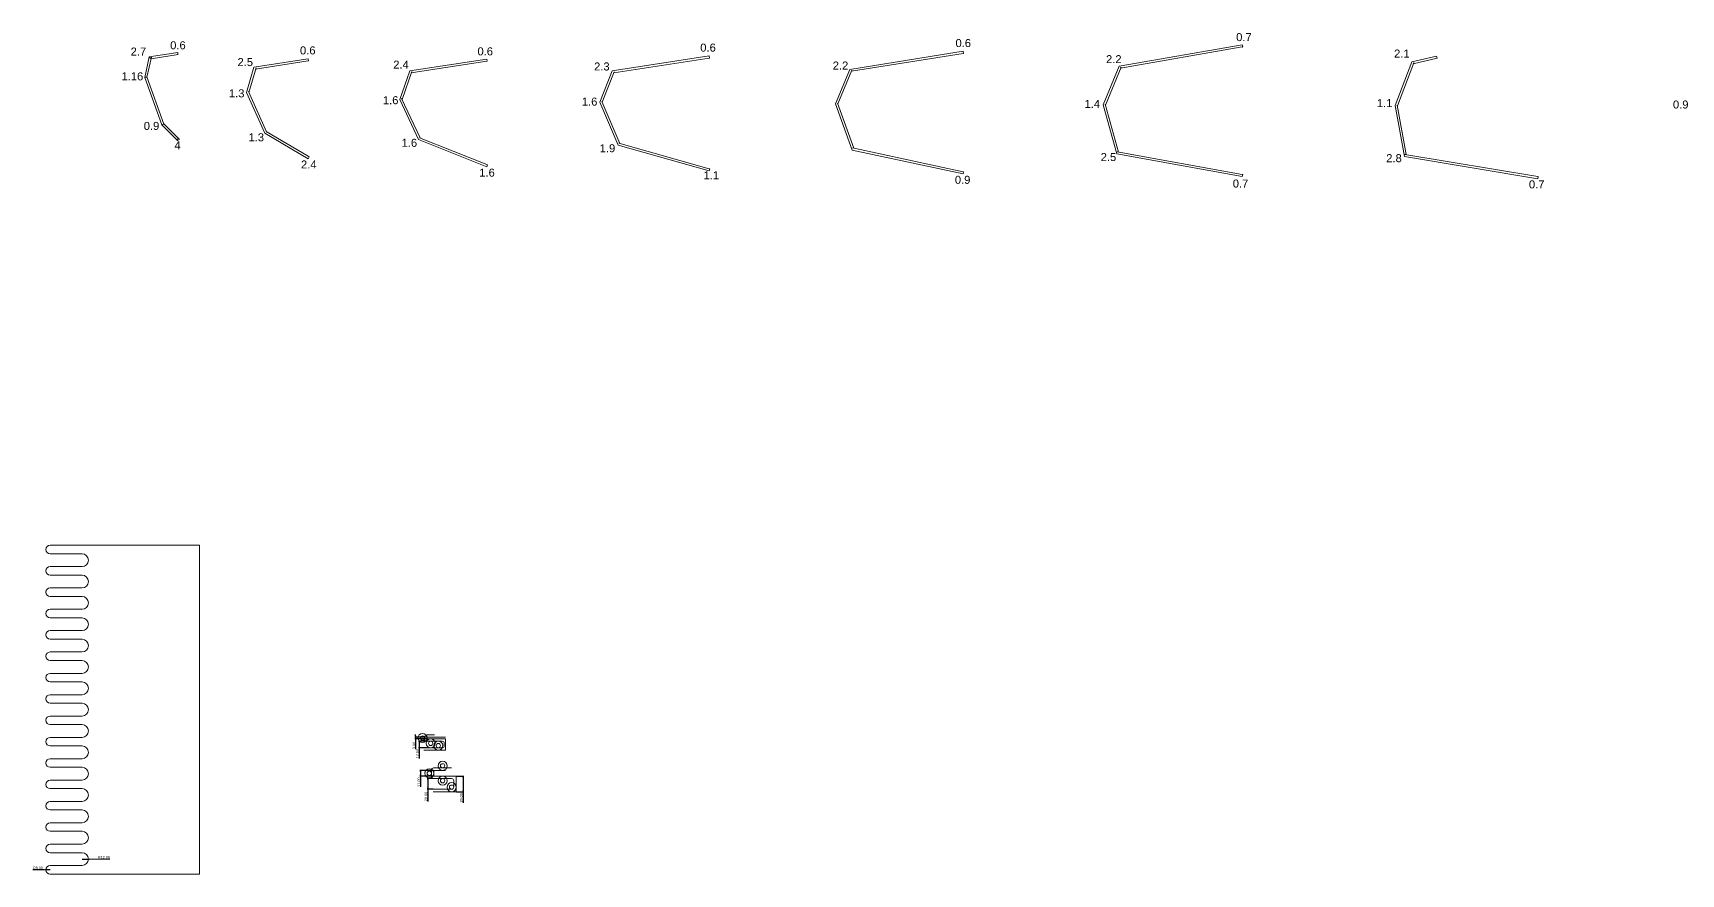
# Model space of a CAD drawing. Header units: millimetres. Extents: x -751 to 39822, y -9875 to 9310.
# Drawn here: x -751 to 2338, y -159 to 1417 of the extents above; entities that cross this region are included whole.
import ezdxf
from ezdxf.enums import TextEntityAlignment as Align

# ---------------------------------------------------------------- set-up
doc = ezdxf.new("R2010")
doc.units = ezdxf.units.MM
doc.header["$MEASUREMENT"] = 0
doc.header["$PDSIZE"] = -5
doc.layers.get('0').update_dxf_attribs({"lineweight": 0})
doc.layers.get('Defpoints').update_dxf_attribs({"lineweight": 0})
doc.styles.get("Standard").update_dxf_attribs({"font": 'arial.ttf'})
doc.dimstyles.new('ISO-25', dxfattribs={"dimtxt": 5, "dimasz": 2.5, "dimexe": 1.25, "dimexo": 0.625, "dimtad": 1, "dimzin": 0, "dimdsep": 46, "dimtxsty": 'Standard', "dimblk": 'VDDIM_DEFAULT', "dimcen": 0.09, "dimclrt": 256, "dimadec": 0, "dimazin": 0, "dimtfac": 1, "dimtdec": 4, "dimtix": 1, "dimtmove": 0, "dimatfit": 3, "dimfxl": 1, "dimtolj": 1, "dimtzin": 0, "dimarcsym": 0})

# ---------------------------------------------------------------- blocks, each defined once
blk = doc.blocks.new('VDDIM_DEFAULT')
at = {"linetype": 'Continuous'}
blk.add_hatch(color=0, dxfattribs=at).paths.add_polyline_path([(0, 0), (-1, -0.1665), (-1, 0.1665)], flags=0)
at = {"color": 0, "linetype": 'Continuous'}
blk.add_lwpolyline([(0, 0), (-1, -0.1665), (-1, 0.1665), (0, 0)], dxfattribs=at)
blk = doc.blocks.new('*D977')
at = {"color": 0, "lineweight": -2}
for p, q in [((-729.4, -150.7), (-750.9, -150.6)), ((-718.9, -150.8), (-726.9, -150.7))]:
    blk.add_line(p, q, dxfattribs=at)
at = {"layer": 'Defpoints', "color": 0}
for p in [(-726.9, -150.7), (-718.9, -150.8)]:
    blk.add_point(p, dxfattribs=at)
at = {"color": 0, "lineweight": -2, "xscale": 2.5, "yscale": 2.5, "zscale": 2.5, "rotation": 359.7468724640988}
blk.add_blockref('VDDIM_DEFAULT', (-726.9, -150.7), dxfattribs=at)
at = {"insert": (-741.4, -147.5), "char_height": 5, "attachment_point": 5, "rotation": 359.7469}
blk.add_mtext('\\A1;R8.00', dxfattribs=at)
blk = doc.blocks.new('*D978')
at = {"color": 0, "lineweight": -2}
for p, q in [((-658.9, -130.8), (-646.9, -130.7)), ((-644.4, -130.7), (-606.5, -130.6))]:
    blk.add_line(p, q, dxfattribs=at)
at = {"layer": 'Defpoints', "color": 0}
for p in [(-658.9, -130.8), (-646.9, -130.7)]:
    blk.add_point(p, dxfattribs=at)
at = {"color": 0, "lineweight": -2, "xscale": 2.5, "yscale": 2.5, "zscale": 2.5, "rotation": 180.1444839408874}
blk.add_blockref('VDDIM_DEFAULT', (-646.9, -130.7), dxfattribs=at)
at = {"insert": (-617.9, -127.5), "char_height": 5, "attachment_point": 5, "rotation": 0.1445}
blk.add_mtext('\\A1;R12.00', dxfattribs=at)
blk = doc.blocks.new('*D996')
at = {"color": 0, "lineweight": -2}
for p, q in [((-12.8, 97.4), (-34.9, 97.4)), ((-12.8, 94.4), (-34.9, 94.4)), ((-33.7, 99.9), (-33.7, 102.4)), ((-33.7, 97.4), (-33.7, 75.2)), ((-33.7, 97.4), (-33.7, 94.4)), ((-33.7, 91.9), (-33.7, 89.4))]:
    blk.add_line(p, q, dxfattribs=at)
at = {"layer": 'Defpoints', "color": 0}
for p in [(-33.7, 94.4), (-12.2, 97.4), (-12.2, 94.4)]:
    blk.add_point(p, dxfattribs=at)
at = {"color": 0, "lineweight": -2, "xscale": 2.5, "yscale": 2.5, "zscale": 2.5}
for p, rotation in [((-33.7, 97.4), 270), ((-33.7, 94.4), 90)]:
    blk.add_blockref('VDDIM_DEFAULT', p, dxfattribs=dict(at, rotation=rotation))
at = {"insert": (-36.8, 82.3), "char_height": 5, "attachment_point": 5, "rotation": 90}
blk.add_mtext('\\A1;3.00', dxfattribs=at)
blk = doc.blocks.new('*D997')
at = {"color": 0, "lineweight": -2}
for p, q in [((-13.3, 89.9), (-28.1, 89.9)), ((-13.3, 77.9), (-28.1, 77.9)), ((-26.8, 89.9), (-26.8, 57.8)), ((-26.8, 87.4), (-26.8, 80.4))]:
    blk.add_line(p, q, dxfattribs=at)
at = {"layer": 'Defpoints', "color": 0}
for p in [(-26.8, 77.9), (-12.7, 89.9), (-12.7, 77.9)]:
    blk.add_point(p, dxfattribs=at)
at = {"color": 0, "lineweight": -2, "xscale": 2.5, "yscale": 2.5, "zscale": 2.5}
for p, rotation in [((-26.8, 89.9), 89.99999999999999), ((-26.8, 77.9), 270)]:
    blk.add_blockref('VDDIM_DEFAULT', p, dxfattribs=dict(at, rotation=rotation))
at = {"insert": (-30, 66.6), "char_height": 5, "attachment_point": 5, "rotation": 90}
blk.add_mtext('\\A1;12.00', dxfattribs=at)
blk = doc.blocks.new('*D998')
at = {"color": 0, "lineweight": -2}
for p, q in [((-0.1, 35.5), (-25.7, 35.5)), ((-24.5, 35.5), (-24.5, 4.4)), ((-24.5, 33), (-24.5, 27)), ((-0.1, 24.5), (-25.7, 24.5))]:
    blk.add_line(p, q, dxfattribs=at)
at = {"layer": 'Defpoints', "color": 0}
for p in [(0.5, 35.5), (-24.5, 24.5), (0.5, 24.5)]:
    blk.add_point(p, dxfattribs=at)
at = {"color": 0, "lineweight": -2, "xscale": 2.5, "yscale": 2.5, "zscale": 2.5}
for p, rotation in [((-24.5, 35.5), 90), ((-24.5, 24.5), 270)]:
    blk.add_blockref('VDDIM_DEFAULT', p, dxfattribs=dict(at, rotation=rotation))
at = {"insert": (-27.6, 13.2), "char_height": 5, "attachment_point": 5, "rotation": 90}
blk.add_mtext('\\A1;11.00', dxfattribs=at)
blk = doc.blocks.new('*D999')
at = {"color": 0, "lineweight": -2}
for p, q in [((42.9, 24.5), (56.7, 24.5)), ((55.4, 24.5), (55.4, -25.2)), ((55.4, 22), (55.4, -2)), ((42.9, -4.5), (56.7, -4.5))]:
    blk.add_line(p, q, dxfattribs=at)
at = {"layer": 'Defpoints', "color": 0}
for p in [(42.3, 24.5), (42.3, -4.5), (55.4, -4.5)]:
    blk.add_point(p, dxfattribs=at)
at = {"color": 0, "lineweight": -2, "xscale": 2.5, "yscale": 2.5, "zscale": 2.5}
for p, rotation in [((55.4, 24.5), 90.00000000000001), ((55.4, -4.5), 270)]:
    blk.add_blockref('VDDIM_DEFAULT', p, dxfattribs=dict(at, rotation=rotation))
at = {"insert": (52.3, -16.1), "char_height": 5, "attachment_point": 5, "rotation": 90}
blk.add_mtext('\\A1;29.00', dxfattribs=at)
blk = doc.blocks.new('*D1000')
at = {"color": 0, "lineweight": -2}
for p, q in [((-0.6, 20), (-12.2, 20)), ((-0.6, 0), (-12.2, 0)), ((-10.9, 20), (-10.9, -22.6)), ((-10.9, 17.5), (-10.9, 2.5))]:
    blk.add_line(p, q, dxfattribs=at)
at = {"layer": 'Defpoints', "color": 0}
for p in [(-10.9, 0), (0, 20), (0, 0)]:
    blk.add_point(p, dxfattribs=at)
at = {"color": 0, "lineweight": -2, "xscale": 2.5, "yscale": 2.5, "zscale": 2.5}
for p, rotation in [((-10.9, 20), 90), ((-10.9, 0), 270)]:
    blk.add_blockref('VDDIM_DEFAULT', p, dxfattribs=dict(at, rotation=rotation))
at = {"insert": (-14.1, -13.5), "char_height": 5, "attachment_point": 5, "rotation": 90}
blk.add_mtext('\\A1;20.00', dxfattribs=at)

msp = doc.modelspace()

# ---------------------------------------------------------------- linework, layer by layer
for p, q in [((1515.91201, 1395.12287), (1285.0111, 1354.57387)), ((1515.91201, 1391.06166), (1287.86559, 1351.01395)), ((1515.91201, 1395.12287), (1516.60388, 1391.18316)), ((1515.91201, 1391.06166), (1516.60388, 1391.18316)), ((-528.90747, 1371.43428), (-537.20412, 1333.98394)), ((-532.81278, 1372.29945), (-529.49978, 1368.76064)), ((-478.41923, 1376.59192), (-529.49978, 1368.76064)), ((-529.49978, 1368.76064), (-528.90747, 1371.43428)), ((-479.02539, 1380.54573), (-479.02539, 1376.49899)), ((-479.02539, 1376.49899), (-478.41923, 1376.59192)), ((-235.10397, 1364.61191), (-333.49909, 1349.54876)), ((-235.10397, 1368.65851), (-234.49867, 1364.70457)), ((-235.10397, 1364.61191), (-234.49867, 1364.70457)), ((99.6937, 1364.19789), (-41.66582, 1342.49284)), ((99.6937, 1368.24476), (100.30077, 1364.2911)), ((99.6937, 1364.19789), (100.30077, 1364.2911)), ((516.83068, 1374.09305), (334.71301, 1345.82838)), ((516.83068, 1370.04516), (337.59589, 1342.22792)), ((516.83068, 1374.09305), (517.44414, 1370.14037)), ((516.83068, 1370.04516), (517.44414, 1370.14037)), ((992.55396, 1382.8072), (780.2687, 1348.90874)), ((992.55396, 1378.75652), (783.10317, 1345.31068)), ((992.55396, 1382.8072), (993.1847, 1378.85724)), ((992.55396, 1378.75652), (993.1847, 1378.85724)), ((1833.4031, 1362.72487), (1802.34669, 1281.19246)), ((1837.14111, 1361.30103), (1806.48189, 1280.81138)), ((1879.97011, 1373.63274), (1833.4031, 1362.72487)), ((1880.88237, 1369.73815), (1836.3846, 1359.31499)), ((1836.3846, 1359.31499), (1837.14111, 1361.30103)), ((1879.97011, 1373.63274), (1880.88237, 1369.73815)), ((-541.36056, 1333.71558), (-537.59892, 1335.07577)), ((-541.36056, 1333.71558), (-537.20412, 1333.98394)), ((-537.59892, 1335.07577), (-505.4432, 1246.14835)), ((-537.20412, 1333.98394), (-537.59892, 1335.07577)), ((-332.78104, 1351.98848), (-346.366, 1305.83052)), ((-333.49909, 1349.54876), (-332.78104, 1351.98848)), ((-40.87222, 1344.76069), (-59.11636, 1292.62441)), ((-41.66582, 1342.49284), (-40.87222, 1344.76069)), ((334.71301, 1345.82838), (311.65354, 1287.14961)), ((338.43586, 1344.36538), (315.97701, 1287.21498)), ((337.59589, 1342.22792), (338.43586, 1344.36538)), ((780.2687, 1348.90874), (753.40109, 1284.40218)), ((783.96122, 1347.37078), (757.69109, 1284.2987)), ((783.10317, 1345.31068), (783.96122, 1347.37078)), ((1285.0111, 1354.57387), (1255.05688, 1282.30193)), ((1288.70629, 1353.04235), (1259.27933, 1282.04254)), ((1287.86559, 1351.01395), (1288.70629, 1353.04235)), ((-346.98145, 1307.18583), (-312.85262, 1232.03037)), ((-346.41988, 1305.99715), (-346.98145, 1307.18583)), ((-59.81405, 1294.10527), (-25.04148, 1220.29899)), ((-59.11636, 1292.62441), (-59.81405, 1294.10527)), ((311.65354, 1287.14961), (346.05377, 1206.83481)), ((315.33045, 1288.7245), (348.97859, 1210.16564)), ((315.97701, 1287.21498), (315.33045, 1288.7245)), ((753.40109, 1284.40218), (784.66748, 1197.78818)), ((757.16346, 1285.76034), (787.67712, 1201.23152)), ((757.69109, 1284.2987), (757.16346, 1285.76034)), ((1255.05688, 1282.30193), (1280.50633, 1190.41997)), ((1258.91174, 1283.36965), (1283.69034, 1193.90973)), ((1259.27933, 1282.04254), (1258.91174, 1283.36965)), ((1802.34669, 1281.19246), (1819.74146, 1185.6805)), ((1806.28196, 1281.90916), (1823.17274, 1189.16449)), ((1806.48189, 1280.81138), (1806.28196, 1281.90916)), ((-509.20484, 1244.78817), (-505.74825, 1246.99198)), ((-509.20484, 1244.78817), (-505.4432, 1246.14835)), ((-505.74825, 1246.99198), (-476.20493, 1217.61426)), ((-505.4432, 1246.14835), (-505.74825, 1246.99198)), ((-479.02539, 1220.41892), (-479.02539, 1214.7779)), ((-479.02539, 1220.41892), (-476.20493, 1217.61426)), ((-313.93525, 1232.67189), (-235.10397, 1185.96003)), ((-312.85262, 1232.03037), (-313.93525, 1232.67189)), ((-26.50772, 1220.88278), (99.6937, 1170.63501)), ((-25.04148, 1220.29899), (-26.50772, 1220.88278)), ((346.05377, 1206.83481), (516.83068, 1158.64086)), ((347.14016, 1210.68445), (516.83068, 1162.79709)), ((348.97859, 1210.16564), (347.14016, 1210.68445)), ((-235.10397, 1185.96003), (-233.06486, 1184.75174)), ((-235.10397, 1181.31052), (-233.06486, 1184.75174)), ((784.66748, 1197.78818), (992.55396, 1152.99783)), ((785.50997, 1201.69845), (992.55396, 1157.08962)), ((787.67712, 1201.23152), (785.50997, 1201.69845)), ((1280.50633, 1190.41997), (1515.91201, 1147.91325)), ((1281.2171, 1194.35632), (1515.91201, 1151.97794)), ((1283.69034, 1193.90973), (1281.2171, 1194.35632)), ((1819.74146, 1185.6805), (2069.90844, 1144.04873)), ((1820.39809, 1189.62624), (2069.90844, 1148.10374)), ((1823.17274, 1189.16449), (1820.39809, 1189.62624)), ((99.6937, 1170.63501), (101.17335, 1170.04588)), ((99.6937, 1166.32961), (101.17335, 1170.04588)), ((516.83068, 1162.79709), (517.91707, 1162.4905)), ((516.83068, 1158.64086), (517.91707, 1162.4905)), ((992.55396, 1157.08962), (993.39645, 1156.9081)), ((992.55396, 1152.99783), (993.39645, 1156.9081)), ((1515.91201, 1151.97794), (1516.62279, 1151.8496)), ((1515.91201, 1147.91325), (1516.62279, 1151.8496)), ((2069.90844, 1148.10374), (2070.56507, 1147.99447)), ((2069.90844, 1144.04873), (2070.56507, 1147.99447)), ((-658.87392, 457.23614), (-438.85647, 457.23614)), ((-438.85647, 457.23614), (-438.85647, -158.76386)), ((-16.67117, 97.93069), (-16.67117, 93.93069)), ((-12.67117, 101.93069), (1.75909, 101.93069)), ((-12.17117, 97.43069), (22.18934, 97.43069)), ((-12.17117, 97.43069), (-12.17117, 94.43069)), ((-12.17117, 94.43069), (22.18934, 94.43069)), ((22.18934, 91.93069), (22.18934, 94.43069)), ((-18.04687, 73.43069), (22.18934, 73.43069)), ((16.18934, 77.93069), (-17.60342, 77.93069)), ((-12.67117, 89.93069), (1.75909, 89.93069)), ((16.18934, 89.93069), (1.75909, 89.93069)), ((20.18934, 85.93069), (20.18934, 81.93069)), ((22.18934, 73.43069), (22.18934, 91.93069)), ((-4, 24), (-4, 36)), ((33.79277, 40), (0, 40)), ((0.5, 35.5), (0.5, 24.5)), ((22.30926, 35.5), (0.5, 35.5)), ((33.79277, 20), (0, 20)), ((33.79277, 0), (0, 0)), ((0.5, 24.5), (42.29277, 24.5)), ((37.79277, 16), (37.79277, 4)), ((42.29277, 24.5), (42.29277, -4.5)), ((42.29277, -4.5), (-0.52849, -4.5)), ((-658.87392, -158.76386), (-438.85647, -158.76386)), ((-438.85647, -158.76386), (-438.85647, -158.76386))]:
    msp.add_line(p, q)
for points in [[(-479.02539, 1380.54573), (-532.81278, 1372.29945), (-541.36056, 1333.71558), (-509.20484, 1244.78817), (-479.02539, 1214.7779)], [(-235.10397, 1368.65851), (-336.6183, 1353.11784), (-350.62352, 1305.53193), (-315.97436, 1229.23067), (-235.10397, 1181.31052)], [(99.6937, 1368.24476), (-44.64774, 1346.08186), (-63.43256, 1292.40047), (-27.98737, 1217.16651), (99.6937, 1166.32961)]]:
    msp.add_lwpolyline(points)
msp.add_lwpolyline([(-658.87392, 457.23614), (-718.87392, 457.23614, 1), (-718.87392, 441.23614), (-658.87392, 441.23614, -1), (-658.87392, 417.23614), (-718.87392, 417.23614, 1), (-718.87392, 401.23614), (-658.87392, 401.23614, -1), (-658.87392, 377.23614), (-718.87392, 377.23614, 1), (-718.87392, 361.23614), (-658.87392, 361.23614, -1), (-658.87392, 337.23614), (-718.87392, 337.23614, 1), (-718.87392, 321.23614), (-658.87392, 321.23614, -1), (-658.87392, 297.23614), (-718.87392, 297.23614, 1), (-718.87392, 281.23614), (-658.87392, 281.23614, -1), (-658.87392, 257.23614), (-718.87392, 257.23614, 1), (-718.87392, 241.23614), (-658.87392, 241.23614, -1), (-658.87392, 217.23614), (-718.87392, 217.23614, 1), (-718.87392, 201.23614), (-658.87392, 201.23614, -1), (-658.87392, 177.23614), (-718.87392, 177.23614, 1), (-718.87392, 161.23614), (-658.87392, 161.23614, -1), (-658.87392, 137.23614), (-718.87392, 137.23614, 1), (-718.87392, 121.23614), (-658.87392, 121.23614, -1), (-658.87392, 97.23614), (-718.87392, 97.23614, 1), (-718.87392, 81.23614), (-658.87392, 81.23614, -1), (-658.87392, 57.23614), (-718.87392, 57.23614, 1), (-718.87392, 41.23614), (-658.87392, 41.23614, -1), (-658.87392, 17.23614), (-718.87392, 17.23614, 1), (-718.87392, 1.23614), (-658.87392, 1.23614, -1), (-658.87392, -22.76386), (-718.87392, -22.76386, 1), (-718.87392, -38.76386), (-658.87392, -38.76386, -1), (-658.87392, -62.76386), (-718.87392, -62.76386, 1), (-718.87392, -78.76386), (-658.87392, -78.76386, -1), (-658.87392, -102.76386), (-718.87392, -102.76386, 1), (-718.87392, -118.76386), (-658.87392, -118.76386, -1), (-658.87392, -142.76386), (-718.87392, -142.76386, 1), (-718.87392, -158.76386), (-658.87392, -158.76386)], format="xyb")
for centre, radius in [((-20.67117, 95.93069), 8.5), ((-20.67117, 95.93069), 4), ((-5.45604, 85.93069), 8.5), ((-5.45604, 85.93069), 4), ((8.97421, 81.93069), 8.5), ((8.97421, 81.93069), 4), ((-8, 30), 8.5), ((-8, 30), 4), ((16.89638, 44), 8.5), ((16.89638, 44), 4), ((16.89638, 16), 8.5), ((16.89638, 16), 4), ((33.79277, 4), 8.5), ((33.79277, 4), 4)]:
    msp.add_circle(centre, radius)
for centre, start, end in [((-12.67117, 97.93069), 90, 180), ((-12.67117, 93.93069), 180, 270), ((16.18934, 85.93069), 0, 90), ((16.18934, 81.93069), 270, 0), ((0, 36), 90, 180), ((0, 24), 180, 270), ((33.79277, 16), 0, 90), ((33.79277, 4), 270, 0)]:
    msp.add_arc(centre, 4, start, end)
msp.add_point((1515.91201, 1391.06166))

# ---------------------------------------------------------------- texts
for s, p in [('0.6', (-493.7065, 1382.0305)), ('0.6', (-250.35032, 1372.4013)), ('0.6', (82.29481, 1370.65053)), ('0.6', (499.85199, 1377.65359)), ('0.6', (978.27254, 1386.16425)), ('0.7', (1504.33636, 1397.33778)), ('2.7', (-567.81176, 1370.22252)), ('2.5', (-367.49836, 1350.5602)), ('2.4', (-75.54534, 1345.79521)), ('2.3', (300.86889, 1342.29368)), ('2.2', (748.18906, 1344.04444)), ('2.2', (1260.4405, 1356.00985)), ('2.1', (1800.37607, 1366.51443)), ('1.16', (-584.91297, 1323.80494)), ('1.3', (-383.62236, 1291.92747)), ('1.6', (-94.9645, 1279.09462)), ('1.6', (277.94821, 1276.46847)), ('1.4', (1220.1996, 1272.21314)), ('1.1', (1768.04279, 1273.67211)), ('0.9', (2323.03494, 1271.04597)), ('0.9', (-543.20935, 1230.91822)), ('4', (-485.6196, 1194.57361)), ('1.3', (-346.85632, 1209.64157)), ('1.6', (-59.92558, 1199.3072)), ('1.9', (311.38226, 1189.09441)), ('2.4', (-248.49744, 1158.69921)), ('2.5', (1250.42972, 1172.60089)), ('2.8', (1785.61395, 1170.48515)), ('1.6', (85.60667, 1143.38002)), ('1.1', (505.99601, 1138.43574)), ('0.9', (977.1217, 1129.92508)), ('0.7', (1497.97395, 1122.92202)), ('0.7', (2053.12017, 1121.40936))]:
    msp.add_text(s, height=15).set_placement(p, align=Align.BOTTOM_LEFT)

# ---------------------------------------------------------------- dimensions: what is measured, and where the dimension line sits
for base, p1, p2, picture, middle in [((-33.66764, 94.43069), (-12.17117, 97.43069), (-12.17117, 94.43069), '*D996', (-33.66764, 82.33069)), ((-26.84274, 77.93069), (-12.67117, 89.93069), (-12.67117, 77.93069), '*D997', (-26.84274, 66.62319)), ((-24.45462, 24.5), (0.5, 35.5), (0.5, 24.5), '*D998', (-24.45462, 13.1925)), ((-10.94879, 0), (0, 20), (0, 0), '*D1000', (-10.94879, -13.53763)), ((55.44357, -4.5), (42.29277, 24.5), (42.29277, -4.5), '*D999', (55.44357, -16.085))]:
    dim = msp.add_linear_dim(base=base, p1=p1, p2=p2, angle=270, dimstyle='ISO-25', override={"dimlfac": 1})
    dim.commit()
    dim.dimension.update_dxf_attribs({"geometry": picture, "text_midpoint": middle, "dimtype": 161})
for center, mpoint, picture, middle in [((-718.87392, -150.76386), (-726.87384, -150.72852), '*D977', (-741.3662, -150.66449)), ((-658.87392, -130.76386), (-646.87396, -130.7336), '*D978', (-617.93888, -130.66064))]:
    dim = msp.add_radius_dim(center=center, mpoint=mpoint, dimstyle='ISO-25')
    dim.commit()
    dim.dimension.update_dxf_attribs({"geometry": picture, "text_midpoint": middle, "dimtype": 164})

doc.saveas('drawing.dxf')
